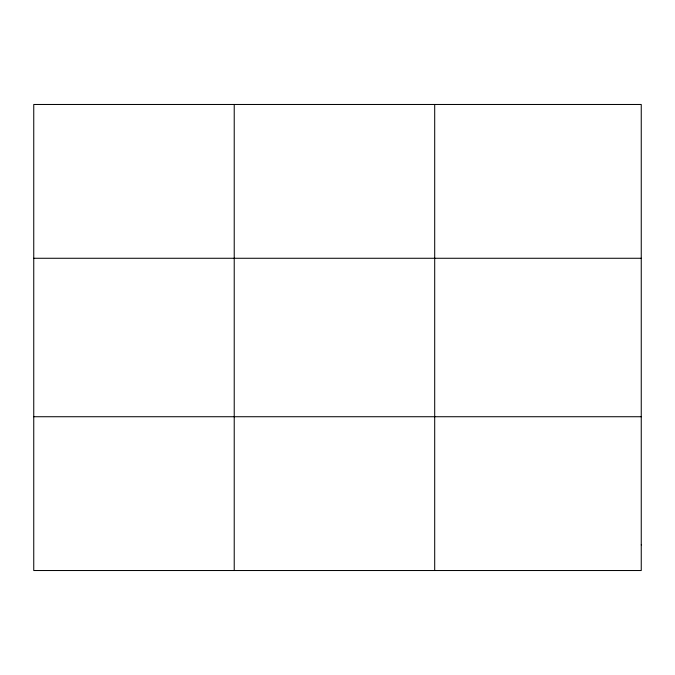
<?xml version="1.0" encoding="UTF-8"?>
<svg xmlns="http://www.w3.org/2000/svg" width="675" height="675" viewBox="0 0 675 675"><rect width="100%" height="100%" fill="white"/><g stroke="black" fill="none" stroke-linecap="round" stroke-linejoin="round"><path stroke-width="1.01" d="M234.225 570.527L234.225 104.473M434.7 570.527L434.7 104.473M33.75 258.272L641.25 258.272M33.75 416.728L641.25 416.728M641.25 544.894L641.25 570.527L33.75 570.527L33.75 104.473L641.25 104.473L641.25 544.894"/></g></svg>
